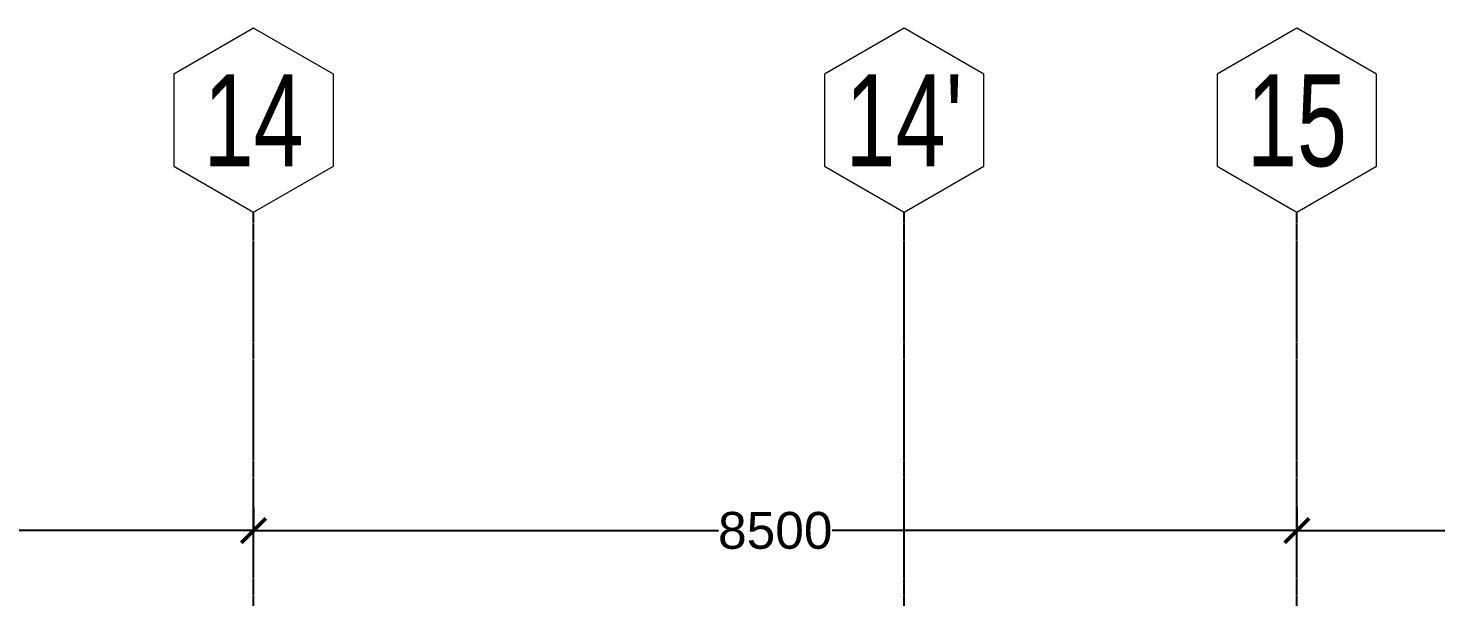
# Model space of a CAD drawing. Header units: millimetres. Extents: x -12345 to 95575, y -10691 to 31862.
# Drawn here: x 66163 to 77632, y 26273 to 30907 of the extents above; entities that cross this region are included whole.
import ezdxf
from ezdxf.enums import TextEntityAlignment as Align

# ---------------------------------------------------------------- set-up
doc = ezdxf.new("R2010")
doc.units = ezdxf.units.MM
doc.header["$LTSCALE"] = 0.9
doc.linetypes.add('DXK_LINE_DOT3', pattern=[5.9187, 2.979, -0.9799, 0.9799, -0.9799])
doc.layers.get('0').update_dxf_attribs({"color": 255})
for name, color, linetype in [('COTAS', 8, 'Continuous'), ('HCB-EJES', 1, 'Continuous'), ('HCB-ROTULOS', 2, 'Continuous')]:
    doc.layers.add(name, color=color, linetype=linetype)
doc.layers.add('HCB_EJES', color=1, linetype='DXK_LINE_DOT3', lineweight=9)
doc.styles.add('VERDANA', font='arial.ttf')
doc.dimstyles.new('1.125', dxfattribs={"dimscale": 0, "dimtxt": 300, "dimasz": 200, "dimexe": 4, "dimexo": 4, "dimgap": 15, "dimtad": 0, "dimdec": 0, "dimzin": 4, "dimdsep": 46, "dimtxsty": 'VERDANA', "dimblk": 'ARCHTICK', "dimcen": -10, "dimclrd": 256, "dimclrt": 3, "dimadec": 0, "dimazin": 0, "dimtfac": 1, "dimtdec": 0, "dimtmove": 2, "dimatfit": 0, "dimldrblk": 'OBLIQUE', "dimfxl": 0.05, "dimtolj": 1, "dimtzin": 0, "dimarcsym": 0})

# ---------------------------------------------------------------- blocks, each defined once
blk = doc.blocks.new('_ArchTick')
at = {"color": 0, "linetype": 'ByBlock', "const_width": 0.15}
blk.add_lwpolyline([(-0.5, -0.5), (0.5, 0.5)], dxfattribs=at)
blk = doc.blocks.new('*D98')
at = {"layer": 'COTAS', "lineweight": -2, "transparency": 16777216}
for p, q in [((59500, 26813), (63287, 26813)), ((68000, 26813), (64213, 26813))]:
    blk.add_line(p, q, dxfattribs=at)
at = {"layer": 'Defpoints', "color": 0, "transparency": 16777216}
for p in [(59500, 26813), (68000, 26813), (68000, 26813)]:
    blk.add_point(p, dxfattribs=at)
at = {"layer": 'COTAS', "lineweight": -2, "transparency": 16777216, "xscale": 200, "yscale": 200, "zscale": 200, "rotation": 180}
blk.add_blockref('_ArchTick', (59500, 26813), dxfattribs=at)
at = {"layer": 'COTAS', "lineweight": -2, "transparency": 16777216, "xscale": 200, "yscale": 200, "zscale": 200}
blk.add_blockref('_ArchTick', (68000, 26813), dxfattribs=at)
at = {"layer": 'COTAS', "color": 3, "transparency": 16777216, "insert": (63750, 26813), "char_height": 300, "attachment_point": 5, "style": 'VERDANA'}
blk.add_mtext('\\A1;8500', dxfattribs=at)
blk = doc.blocks.new('_Oblique')
at = {"color": 0, "linetype": 'ByBlock', "lineweight": -2}
blk.add_line((-0.5, -0.5), (0.5, 0.5), dxfattribs=at)
blk = doc.blocks.new('*D99')
at = {"layer": 'COTAS', "color": 0, "lineweight": -2, "transparency": 16777216}
for p, q in [((68000, 27001), (68000, 26809)), ((76500, 27007), (76500, 26809))]:
    blk.add_line(p, q, dxfattribs=at)
at = {"layer": 'COTAS', "lineweight": -2, "transparency": 16777216}
for p, q in [((68000, 26813), (71787, 26813)), ((76500, 26813), (72713, 26813))]:
    blk.add_line(p, q, dxfattribs=at)
at = {"layer": 'Defpoints', "color": 0, "transparency": 16777216}
for p in [(68000, 27005), (76500, 27011), (76500, 26813)]:
    blk.add_point(p, dxfattribs=at)
at = {"layer": 'COTAS', "lineweight": -2, "transparency": 16777216, "xscale": 200, "yscale": 200, "zscale": 200, "rotation": 180}
blk.add_blockref('_ArchTick', (68000, 26813), dxfattribs=at)
at = {"layer": 'COTAS', "lineweight": -2, "transparency": 16777216, "xscale": 200, "yscale": 200, "zscale": 200}
blk.add_blockref('_ArchTick', (76500, 26813), dxfattribs=at)
at = {"layer": 'COTAS', "color": 3, "transparency": 16777216, "insert": (72250, 26813), "char_height": 300, "attachment_point": 5, "style": 'VERDANA'}
blk.add_mtext('\\A1;8500', dxfattribs=at)
blk = doc.blocks.new('*D100')
at = {"layer": 'COTAS', "color": 0, "lineweight": -2, "transparency": 16777216}
for p, q in [((76500, 26976), (76500, 26809)), ((85000, 26976), (85000, 26809))]:
    blk.add_line(p, q, dxfattribs=at)
at = {"layer": 'COTAS', "lineweight": -2, "transparency": 16777216}
for p, q in [((76500, 26813), (80287, 26813)), ((85000, 26813), (81213, 26813))]:
    blk.add_line(p, q, dxfattribs=at)
at = {"layer": 'Defpoints', "color": 0, "transparency": 16777216}
for p in [(76500, 26980), (85000, 26980), (85000, 26813)]:
    blk.add_point(p, dxfattribs=at)
at = {"layer": 'COTAS', "lineweight": -2, "transparency": 16777216, "xscale": 200, "yscale": 200, "zscale": 200, "rotation": 180}
blk.add_blockref('_ArchTick', (76500, 26813), dxfattribs=at)
at = {"layer": 'COTAS', "lineweight": -2, "transparency": 16777216, "xscale": 200, "yscale": 200, "zscale": 200}
blk.add_blockref('_ArchTick', (85000, 26813), dxfattribs=at)
at = {"layer": 'COTAS', "color": 3, "transparency": 16777216, "insert": (80750, 26813), "char_height": 300, "attachment_point": 5, "style": 'VERDANA'}
blk.add_mtext('\\A1;8500', dxfattribs=at)

msp = doc.modelspace()

# ---------------------------------------------------------------- linework, layer by layer
at = {"layer": 'HCB-EJES', "linetype": 'DXK_LINE_DOT3'}
for p, q in [((68000, -3906.8), (68000, 29407)), ((73300, -3906.8), (73300, 29407)), ((76500, -3906.8), (76500, 29407))]:
    msp.add_line(p, q, dxfattribs=at)
at = {"layer": 'HCB_EJES', "color": 40, "linetype": 'ByBlock', "true_color": 0xf8d731}
for points in [[(67350.5, 29782), (68000, 29407), (68649.5, 29782), (68649.5, 30532), (68000, 30907), (67350.5, 30532)], [(72650.5, 29782), (73300, 29407), (73949.5, 29782), (73949.5, 30532), (73300, 30907), (72650.5, 30532)], [(75850.5, 29782), (76500, 29407), (77149.5, 29782), (77149.5, 30532), (76500, 30907), (75850.5, 30532)]]:
    msp.add_lwpolyline(points, close=True, dxfattribs=at)

# ---------------------------------------------------------------- texts
at = {"layer": 'HCB-ROTULOS', "color": 4, "style": 'VERDANA', "width": 0.7}
for s, p in [('14', (68000, 30157)), ("14'", (73300, 30157)), ('15', (76500, 30157))]:
    msp.add_text(s, height=750, dxfattribs=at).set_placement(p, align=Align.MIDDLE_CENTER)

# ---------------------------------------------------------------- dimensions: what is measured, and where the dimension line sits
at = {"layer": 'COTAS'}
for base, p1, p2, picture, middle in [((68000, 26813.3), (59500, 26813.3), (68000, 26813.3), '*D98', (63750, 26813.3)), ((76500, 26813.3), (68000, 27004.6), (76500, 27010.6), '*D99', (72250, 26813.3)), ((85000, 26813.3), (76500, 26979.6), (85000, 26979.6), '*D100', (80750, 26813.3))]:
    dim = msp.add_linear_dim(base=base, p1=p1, p2=p2, dimstyle='1.125', override={"dimscale": 1}, dxfattribs=at)
    dim.commit()
    dim.dimension.update_dxf_attribs({"geometry": picture, "text_midpoint": middle})

doc.saveas('drawing.dxf')
